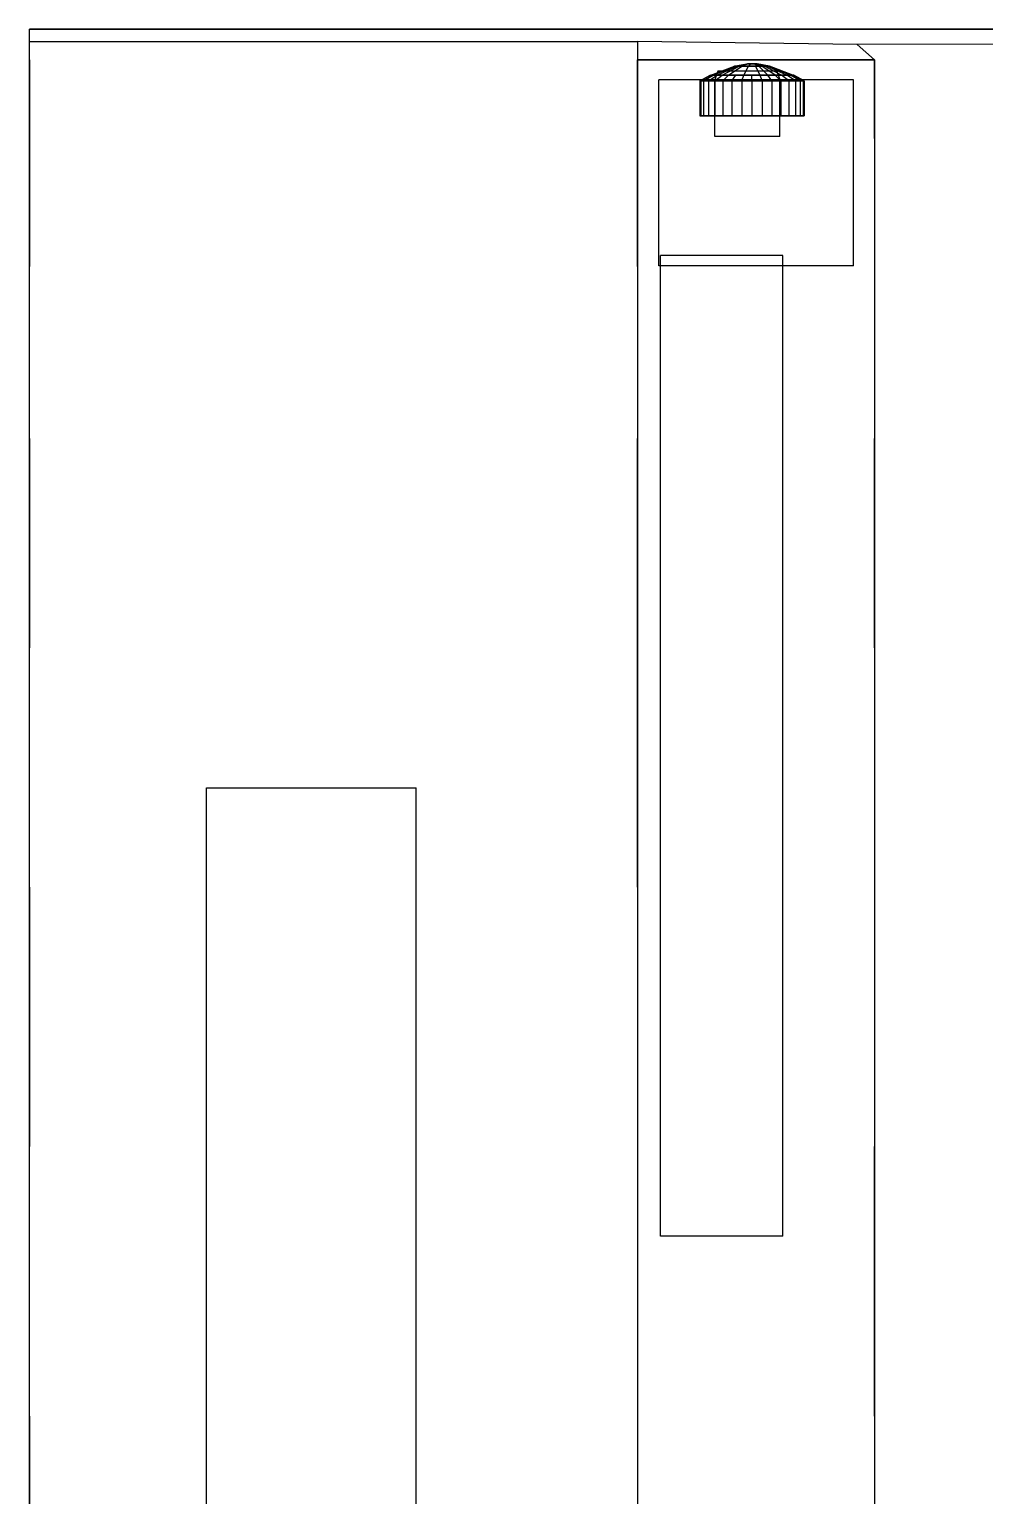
# Model space of a CAD drawing. Extents: x -13.9 to 0.5, y -16.8 to 31.2.
# Drawn here: x -8.45 to -4.45, y 25.08 to 31.23 of the extents above; entities that cross this region are included whole.
import ezdxf

# ---------------------------------------------------------------- set-up
doc = ezdxf.new("R2010")
doc.units = 0
doc.header["$MEASUREMENT"] = 0
doc.layers.get('0').update_dxf_attribs({"linetype": 'CONTINUOUS'})

msp = doc.modelspace()

# ---------------------------------------------------------------- linework, layer by layer
for p, q in [((-8.4487, 21.2263, -0.546), (-8.4487, 31.2264, -0.546)), ((-0.4487, 31.2264, -0.546), (-8.4487, 31.2264, -0.546)), ((-8.4487, 31.2264, -0.546), (-8.4487, 31.2264, 7.4721)), ((-8.4487, 31.2264, 7.4721), (-0.4487, 31.2264, 7.4721)), ((-8.4487, 21.2263, 7.4721), (-8.4487, 31.2264, 7.4721)), ((-8.4487, 31.0981, 8.3199), (-8.4487, 31.1757, 7.4788)), ((-8.4487, 30.2139, 7.4711), (-8.4487, 31.1757, 7.4788)), ((-8.4487, 31.1757, 7.4788), (-5.9028, 31.1757, 7.4788)), ((-5.9028, 31.1757, 7.4788), (-5.9028, 31.0981, 8.3199)), ((-4.9825, 31.163, 7.4788), (-5.9028, 31.1757, 7.4788)), ((-0.4487, 31.1757, 7.4788), (-4.9825, 31.163, 7.4788)), ((-4.9099, 31.0981, 8.3199), (-4.9825, 31.163, 7.4788)), ((-8.4487, 31.0981, 8.3199), (-8.4487, 30.7684, 9.5165)), ((-5.9028, 31.0981, 8.3199), (-5.9028, 31.0981, 7.9296)), ((-4.9099, 31.0981, 8.3199), (-5.9028, 31.0981, 8.3199)), ((-5.9028, 30.7684, 9.5165), (-5.9028, 31.0981, 8.3199)), ((-5.9028, 31.0981, 7.9296), (-4.9099, 31.0981, 7.9296)), ((-5.9028, 31.0981, 7.9296), (-5.9027, 24.6171, 7.9296)), ((-5.4983, 31.0715, 9.7459), (-5.4453, 31.0825, 9.7459)), ((-5.4856, 31.0715, 9.6999), (-5.4416, 31.0825, 9.7323)), ((-5.4763, 31.0715, 9.8044), (-5.4388, 31.0825, 9.7631)), ((-5.4453, 31.0825, 9.7459), (-5.4388, 31.0825, 9.7631)), ((-5.4453, 31.0825, 9.7459), (-5.4416, 31.0825, 9.7323)), ((-5.4275, 31.0825, 9.722), (-5.4416, 31.0825, 9.7323)), ((-5.4388, 31.0825, 9.7631), (-5.4275, 31.0825, 9.7697)), ((-5.4379, 31.0715, 9.827), (-5.4275, 31.0825, 9.7697)), ((-5.4379, 31.0715, 9.6647), (-5.4275, 31.0825, 9.722)), ((-5.4275, 31.0825, 9.7697), (-5.411, 31.0825, 9.7661)), ((-5.4148, 31.0825, 9.7234), (-5.4275, 31.0825, 9.722)), ((-5.4076, 31.0825, 9.7286), (-5.4148, 31.0825, 9.7234)), ((-5.3945, 31.0715, 9.6694), (-5.4148, 31.0825, 9.7234)), ((-5.411, 31.0825, 9.7661), (-5.4016, 31.0825, 9.7506)), ((-5.3815, 31.0715, 9.8146), (-5.411, 31.0825, 9.7661)), ((-5.4016, 31.0825, 9.7411), (-5.4076, 31.0825, 9.7286)), ((-5.3702, 31.0715, 9.6874), (-5.4076, 31.0825, 9.7286)), ((-5.4016, 31.0825, 9.7506), (-5.4016, 31.0825, 9.7411)), ((-5.3496, 31.0715, 9.762), (-5.4016, 31.0825, 9.7506)), ((-5.3496, 31.0715, 9.7297), (-5.4016, 31.0825, 9.7411)), ((-4.9099, 31.0981, 8.3199), (-4.9099, 31.0981, 7.9296)), ((-4.9099, 30.7684, 9.5165), (-4.9099, 31.0981, 8.3199)), ((-4.9099, 31.0981, 7.9296), (-4.9099, 24.6171, 7.9296)), ((-5.6419, 31.0112, 9.7459), (-5.5985, 31.0338, 9.7459)), ((-5.6377, 31.0112, 9.7929), (-5.5951, 31.0338, 9.7835)), ((-5.6377, 31.0112, 9.6988), (-5.5951, 31.0338, 9.7082)), ((-5.6253, 31.0112, 9.8381), (-5.5851, 31.0338, 9.8198)), ((-5.6253, 31.0112, 9.6536), (-5.5851, 31.0338, 9.6719)), ((-5.6051, 31.0112, 9.6119), (-5.5689, 31.0338, 9.6385)), ((-5.6051, 31.0112, 9.8798), (-5.5689, 31.0338, 9.8532)), ((-5.5985, 31.0338, 9.7459), (-5.5951, 31.0338, 9.7835)), ((-5.5985, 31.0338, 9.7459), (-5.5951, 31.0338, 9.7082)), ((-5.5951, 31.0338, 9.7835), (-5.4968, 31.0715, 9.762)), ((-5.5951, 31.0338, 9.7082), (-5.4968, 31.0715, 9.7297)), ((-5.5951, 31.0338, 9.7835), (-5.5851, 31.0338, 9.8198)), ((-5.5851, 31.0338, 9.6719), (-5.5951, 31.0338, 9.7082)), ((-5.5851, 31.0338, 9.6719), (-5.4926, 31.0715, 9.7142)), ((-5.5851, 31.0338, 9.8198), (-5.5689, 31.0338, 9.8532)), ((-5.5689, 31.0338, 9.6385), (-5.5851, 31.0338, 9.6719)), ((-5.5662, 31.0507, 10.6683), (-5.5788, 31.0141, 10.6822)), ((-5.5662, 31.0507, 10.3952), (-5.5788, 31.0141, 10.3813)), ((-5.5779, 31.0112, 9.5753), (-5.5471, 31.0338, 9.6092)), ((-5.5779, 31.0112, 9.9164), (-5.5471, 31.0338, 9.8825)), ((-5.5689, 31.0338, 9.8532), (-5.4856, 31.0715, 9.7918)), ((-5.5689, 31.0338, 9.8532), (-5.5471, 31.0338, 9.8825)), ((-5.5471, 31.0338, 9.6092), (-5.5689, 31.0338, 9.6385)), ((-5.5662, 31.0507, 10.3952), (-5.5662, 31.0507, 10.6683)), ((-5.3184, 31.0507, 10.3952), (-5.5662, 31.0507, 10.3952)), ((-5.3184, 31.0507, 10.6683), (-5.5662, 31.0507, 10.6683)), ((-5.5471, 31.0338, 9.6092), (-5.4763, 31.0715, 9.6874)), ((-5.5471, 31.0338, 9.8825), (-5.5206, 31.0338, 9.9065)), ((-5.5206, 31.0338, 9.5852), (-5.5471, 31.0338, 9.6092)), ((-5.5447, 31.0112, 9.5454), (-5.5206, 31.0338, 9.5852)), ((-5.5447, 31.0112, 9.9463), (-5.5206, 31.0338, 9.9065)), ((-5.5206, 31.0338, 9.5852), (-5.4649, 31.0715, 9.6771)), ((-5.5206, 31.0338, 9.9065), (-5.4649, 31.0715, 9.8146)), ((-5.5206, 31.0338, 9.9065), (-5.4903, 31.0338, 9.9244)), ((-5.4903, 31.0338, 9.5674), (-5.5206, 31.0338, 9.5852)), ((-5.5069, 31.0112, 9.5231), (-5.4903, 31.0338, 9.5674)), ((-5.5069, 31.0112, 9.9686), (-5.4903, 31.0338, 9.9244)), ((-5.4983, 31.0715, 9.7459), (-5.4968, 31.0715, 9.762)), ((-5.4983, 31.0715, 9.7459), (-5.4968, 31.0715, 9.7297)), ((-5.4968, 31.0715, 9.762), (-5.4856, 31.0715, 9.7918)), ((-5.4926, 31.0715, 9.7142), (-5.4968, 31.0715, 9.7297)), ((-5.4856, 31.0715, 9.6999), (-5.4926, 31.0715, 9.7142)), ((-5.4903, 31.0338, 9.9244), (-5.4574, 31.0338, 9.9353)), ((-5.4574, 31.0338, 9.5564), (-5.4903, 31.0338, 9.5674)), ((-5.4856, 31.0715, 9.7918), (-5.4763, 31.0715, 9.8044)), ((-5.4763, 31.0715, 9.6874), (-5.4856, 31.0715, 9.6999)), ((-5.4763, 31.0715, 9.8044), (-5.4649, 31.0715, 9.8146)), ((-5.4649, 31.0715, 9.6771), (-5.4763, 31.0715, 9.6874)), ((-5.4659, 31.0112, 9.5094), (-5.4574, 31.0338, 9.5564)), ((-5.4659, 31.0112, 9.9824), (-5.4574, 31.0338, 9.9353)), ((-5.4649, 31.0715, 9.8146), (-5.4379, 31.0715, 9.827)), ((-5.4379, 31.0715, 9.6647), (-5.4649, 31.0715, 9.6771)), ((-5.4574, 31.0338, 9.9353), (-5.4379, 31.0715, 9.827)), ((-5.4574, 31.0338, 9.5564), (-5.4379, 31.0715, 9.6647)), ((-5.4574, 31.0338, 9.9353), (-5.4232, 31.0338, 9.9391)), ((-5.4232, 31.0338, 9.5526), (-5.4574, 31.0338, 9.5564)), ((-5.4379, 31.0715, 9.827), (-5.4086, 31.0715, 9.827)), ((-5.4086, 31.0715, 9.6647), (-5.4379, 31.0715, 9.6647)), ((-5.4232, 31.0338, 9.9391), (-5.389, 31.0338, 9.9353)), ((-5.389, 31.0338, 9.5564), (-5.4232, 31.0338, 9.5526)), ((-5.4232, 31.0112, 9.5047), (-5.4232, 31.0338, 9.5526)), ((-5.4232, 31.0112, 9.987), (-5.4232, 31.0338, 9.9391)), ((-5.4086, 31.0715, 9.827), (-5.3815, 31.0715, 9.8146)), ((-5.3945, 31.0715, 9.6694), (-5.4086, 31.0715, 9.6647)), ((-5.389, 31.0338, 9.9353), (-5.4086, 31.0715, 9.827)), ((-5.389, 31.0338, 9.5564), (-5.4086, 31.0715, 9.6647)), ((-5.3702, 31.0715, 9.6874), (-5.3945, 31.0715, 9.6694)), ((-5.3562, 31.0338, 9.5674), (-5.3945, 31.0715, 9.6694)), ((-5.389, 31.0338, 9.9353), (-5.3562, 31.0338, 9.9244)), ((-5.3562, 31.0338, 9.5674), (-5.389, 31.0338, 9.5564)), ((-5.3806, 31.0112, 9.5094), (-5.389, 31.0338, 9.5564)), ((-5.3806, 31.0112, 9.9824), (-5.389, 31.0338, 9.9353)), ((-5.3815, 31.0715, 9.8146), (-5.3608, 31.0715, 9.7918)), ((-5.3259, 31.0338, 9.9065), (-5.3815, 31.0715, 9.8146)), ((-5.3539, 31.0715, 9.7142), (-5.3702, 31.0715, 9.6874)), ((-5.2993, 31.0338, 9.6092), (-5.3702, 31.0715, 9.6874)), ((-5.3608, 31.0715, 9.7918), (-5.3496, 31.0715, 9.762)), ((-5.2775, 31.0338, 9.8532), (-5.3608, 31.0715, 9.7918)), ((-5.3562, 31.0338, 9.9244), (-5.3259, 31.0338, 9.9065)), ((-5.3259, 31.0338, 9.5852), (-5.3562, 31.0338, 9.5674)), ((-5.3395, 31.0112, 9.5231), (-5.3562, 31.0338, 9.5674)), ((-5.3395, 31.0112, 9.9686), (-5.3562, 31.0338, 9.9244)), ((-5.3496, 31.0715, 9.7297), (-5.3539, 31.0715, 9.7142)), ((-5.2613, 31.0338, 9.6719), (-5.3539, 31.0715, 9.7142)), ((-5.3496, 31.0715, 9.762), (-5.3496, 31.0715, 9.7297)), ((-5.2513, 31.0338, 9.7835), (-5.3496, 31.0715, 9.762)), ((-5.2513, 31.0338, 9.7082), (-5.3496, 31.0715, 9.7297)), ((-5.3259, 31.0338, 9.9065), (-5.2993, 31.0338, 9.8825)), ((-5.2993, 31.0338, 9.6092), (-5.3259, 31.0338, 9.5852)), ((-5.3017, 31.0112, 9.9463), (-5.3259, 31.0338, 9.9065)), ((-5.3017, 31.0112, 9.5454), (-5.3259, 31.0338, 9.5852)), ((-5.3184, 31.0507, 10.3952), (-5.3184, 31.0507, 10.6683)), ((-5.3184, 31.0507, 10.3952), (-5.3058, 31.0141, 10.3813)), ((-5.3184, 31.0507, 10.6683), (-5.3058, 31.0141, 10.6822)), ((-5.2993, 31.0338, 9.8825), (-5.2775, 31.0338, 9.8532)), ((-5.2775, 31.0338, 9.6385), (-5.2993, 31.0338, 9.6092)), ((-5.2686, 31.0112, 9.9164), (-5.2993, 31.0338, 9.8825)), ((-5.2686, 31.0112, 9.5753), (-5.2993, 31.0338, 9.6092)), ((-5.2775, 31.0338, 9.8532), (-5.2613, 31.0338, 9.8198)), ((-5.2613, 31.0338, 9.6719), (-5.2775, 31.0338, 9.6385)), ((-5.2414, 31.0112, 9.8798), (-5.2775, 31.0338, 9.8532)), ((-5.2414, 31.0112, 9.6119), (-5.2775, 31.0338, 9.6385)), ((-5.2613, 31.0338, 9.8198), (-5.2513, 31.0338, 9.7835)), ((-5.2513, 31.0338, 9.7082), (-5.2613, 31.0338, 9.6719)), ((-5.2212, 31.0112, 9.8381), (-5.2613, 31.0338, 9.8198)), ((-5.2212, 31.0112, 9.6536), (-5.2613, 31.0338, 9.6719)), ((-5.2513, 31.0338, 9.7835), (-5.248, 31.0338, 9.7459)), ((-5.248, 31.0338, 9.7459), (-5.2513, 31.0338, 9.7082)), ((-5.2087, 31.0112, 9.7929), (-5.2513, 31.0338, 9.7835)), ((-5.2087, 31.0112, 9.6988), (-5.2513, 31.0338, 9.7082)), ((-5.2045, 31.0112, 9.7459), (-5.248, 31.0338, 9.7459)), ((-4.9982, 31.0153, 11.0232), (-5.8129, 31.0153, 11.0232)), ((-5.8129, 30.2363, 11.0232), (-5.8129, 31.0153, 11.0232)), ((-5.8129, 31.0153, 8.2462), (-5.8129, 31.0153, 11.0232)), ((-5.8129, 30.2362, 8.2462), (-5.8129, 31.0153, 8.2462)), ((-4.9982, 31.0153, 8.2462), (-5.8129, 31.0153, 8.2462)), ((-5.6419, 31.0112, 9.7459), (-5.6377, 31.0112, 9.7929)), ((-5.6419, 31.0112, 9.7459), (-5.6377, 31.0112, 9.6988)), ((-5.6419, 31.0112, 9.7459), (-5.6419, 30.8637, 9.7459)), ((-5.6377, 31.0112, 9.7929), (-5.6253, 31.0112, 9.8381)), ((-5.6253, 31.0112, 9.6536), (-5.6377, 31.0112, 9.6988)), ((-5.6377, 31.0112, 9.7929), (-5.6377, 30.8637, 9.7929)), ((-5.6377, 31.0112, 9.6988), (-5.6377, 30.8637, 9.6988)), ((-5.6253, 31.0112, 9.8381), (-5.6051, 31.0112, 9.8798)), ((-5.6051, 31.0112, 9.6119), (-5.6253, 31.0112, 9.6536)), ((-5.6253, 31.0112, 9.8381), (-5.6253, 30.8637, 9.8381)), ((-5.6253, 31.0112, 9.6536), (-5.6253, 30.8637, 9.6536)), ((-5.6051, 31.0112, 9.8798), (-5.5779, 31.0112, 9.9164)), ((-5.5779, 31.0112, 9.5753), (-5.6051, 31.0112, 9.6119)), ((-5.6051, 31.0112, 9.6119), (-5.6051, 30.8637, 9.6119)), ((-5.6051, 31.0112, 9.8798), (-5.6051, 30.8637, 9.8798)), ((-5.5788, 30.7775, 10.3813), (-5.5788, 31.0141, 10.3813)), ((-5.5788, 30.7775, 10.6822), (-5.5788, 31.0141, 10.6822)), ((-5.5788, 31.0141, 10.6822), (-5.3058, 31.0141, 10.6822)), ((-5.5788, 31.0141, 10.3813), (-5.3058, 31.0141, 10.3813)), ((-5.5788, 31.0141, 10.3813), (-5.5788, 31.0141, 10.6822)), ((-5.5779, 31.0112, 9.9164), (-5.5447, 31.0112, 9.9463)), ((-5.5447, 31.0112, 9.5454), (-5.5779, 31.0112, 9.5753)), ((-5.5779, 31.0112, 9.5753), (-5.5779, 30.8637, 9.5753)), ((-5.5779, 31.0112, 9.9164), (-5.5779, 30.8637, 9.9164)), ((-5.5447, 31.0112, 9.9463), (-5.5069, 31.0112, 9.9686)), ((-5.5069, 31.0112, 9.5231), (-5.5447, 31.0112, 9.5454)), ((-5.5447, 31.0112, 9.9463), (-5.5447, 30.8637, 9.9463)), ((-5.5447, 31.0112, 9.5454), (-5.5447, 30.8637, 9.5454)), ((-5.5069, 31.0112, 9.9686), (-5.4659, 31.0112, 9.9824)), ((-5.4659, 31.0112, 9.5094), (-5.5069, 31.0112, 9.5231)), ((-5.5069, 31.0112, 9.9686), (-5.5069, 30.8637, 9.9686)), ((-5.5069, 31.0112, 9.5231), (-5.5069, 30.8637, 9.5231)), ((-5.4659, 31.0112, 9.9824), (-5.4232, 31.0112, 9.987)), ((-5.4232, 31.0112, 9.5047), (-5.4659, 31.0112, 9.5094)), ((-5.4659, 31.0112, 9.9824), (-5.4659, 30.8637, 9.9824)), ((-5.4659, 31.0112, 9.5094), (-5.4659, 30.8637, 9.5094)), ((-5.4232, 31.0112, 9.987), (-5.3806, 31.0112, 9.9824)), ((-5.3806, 31.0112, 9.5094), (-5.4232, 31.0112, 9.5047)), ((-5.4232, 31.0112, 9.987), (-5.4232, 30.8637, 9.987)), ((-5.4232, 31.0112, 9.5047), (-5.4232, 30.8637, 9.5047)), ((-5.3806, 31.0112, 9.9824), (-5.3395, 31.0112, 9.9686)), ((-5.3395, 31.0112, 9.5231), (-5.3806, 31.0112, 9.5094)), ((-5.3806, 31.0112, 9.9824), (-5.3806, 30.8637, 9.9824)), ((-5.3806, 31.0112, 9.5094), (-5.3806, 30.8637, 9.5094)), ((-5.3395, 31.0112, 9.9686), (-5.3017, 31.0112, 9.9463)), ((-5.3017, 31.0112, 9.5454), (-5.3395, 31.0112, 9.5231)), ((-5.3395, 31.0112, 9.5231), (-5.3395, 30.8637, 9.5231)), ((-5.3395, 31.0112, 9.9686), (-5.3395, 30.8637, 9.9686)), ((-5.3058, 30.7775, 10.6822), (-5.3058, 31.0141, 10.6822)), ((-5.3058, 30.7775, 10.3813), (-5.3058, 31.0141, 10.3813)), ((-5.3058, 31.0141, 10.3813), (-5.3058, 31.0141, 10.6822)), ((-5.3017, 31.0112, 9.9463), (-5.2686, 31.0112, 9.9164)), ((-5.2686, 31.0112, 9.5753), (-5.3017, 31.0112, 9.5454)), ((-5.3017, 31.0112, 9.5454), (-5.3017, 30.8637, 9.5454)), ((-5.3017, 31.0112, 9.9463), (-5.3017, 30.8637, 9.9463)), ((-5.2686, 31.0112, 9.9164), (-5.2414, 31.0112, 9.8798)), ((-5.2414, 31.0112, 9.6119), (-5.2686, 31.0112, 9.5753)), ((-5.2686, 31.0112, 9.5753), (-5.2686, 30.8637, 9.5753)), ((-5.2686, 31.0112, 9.9164), (-5.2686, 30.8637, 9.9164)), ((-5.2414, 31.0112, 9.8798), (-5.2212, 31.0112, 9.8381)), ((-5.2212, 31.0112, 9.6536), (-5.2414, 31.0112, 9.6119)), ((-5.2414, 31.0112, 9.6119), (-5.2414, 30.8637, 9.6119)), ((-5.2414, 31.0112, 9.8798), (-5.2414, 30.8637, 9.8798)), ((-5.2212, 31.0112, 9.8381), (-5.2087, 31.0112, 9.7929)), ((-5.2087, 31.0112, 9.6988), (-5.2212, 31.0112, 9.6536)), ((-5.2212, 31.0112, 9.6536), (-5.2212, 30.8637, 9.6536)), ((-5.2212, 31.0112, 9.8381), (-5.2212, 30.8637, 9.8381)), ((-5.2087, 31.0112, 9.7929), (-5.2045, 31.0112, 9.7459)), ((-5.2045, 31.0112, 9.7459), (-5.2087, 31.0112, 9.6988)), ((-5.2087, 31.0112, 9.7929), (-5.2087, 30.8637, 9.7929)), ((-5.2087, 31.0112, 9.6988), (-5.2087, 30.8637, 9.6988)), ((-5.2045, 31.0112, 9.7459), (-5.2045, 30.8637, 9.7459)), ((-4.9982, 30.2362, 8.2462), (-4.9982, 31.0153, 8.2462)), ((-4.9982, 31.0153, 8.2462), (-4.9982, 31.0153, 11.0232)), ((-4.9982, 30.2363, 11.0232), (-4.9982, 31.0153, 11.0232)), ((-5.6419, 30.8637, 9.7459), (-5.6377, 30.8637, 9.7929)), ((-5.6419, 30.8637, 9.7459), (-5.6377, 30.8637, 9.6988)), ((-5.6377, 30.8637, 9.7929), (-5.6253, 30.8637, 9.8381)), ((-5.6253, 30.8637, 9.6536), (-5.6377, 30.8637, 9.6988)), ((-5.6253, 30.8637, 9.8381), (-5.6051, 30.8637, 9.8798)), ((-5.6051, 30.8637, 9.6119), (-5.6253, 30.8637, 9.6536)), ((-5.6051, 30.8637, 9.8798), (-5.5779, 30.8637, 9.9164)), ((-5.5779, 30.8637, 9.5753), (-5.6051, 30.8637, 9.6119)), ((-5.5779, 30.8637, 9.9164), (-5.5447, 30.8637, 9.9463)), ((-5.5447, 30.8637, 9.5454), (-5.5779, 30.8637, 9.5753)), ((-5.5447, 30.8637, 9.9463), (-5.5069, 30.8637, 9.9686)), ((-5.5069, 30.8637, 9.5231), (-5.5447, 30.8637, 9.5454)), ((-5.5069, 30.8637, 9.9686), (-5.4659, 30.8637, 9.9824)), ((-5.4659, 30.8637, 9.5094), (-5.5069, 30.8637, 9.5231)), ((-5.4659, 30.8637, 9.9824), (-5.4232, 30.8637, 9.987)), ((-5.4232, 30.8637, 9.5047), (-5.4659, 30.8637, 9.5094)), ((-5.4232, 30.8637, 9.987), (-5.3806, 30.8637, 9.9824)), ((-5.3806, 30.8637, 9.5094), (-5.4232, 30.8637, 9.5047)), ((-5.3806, 30.8637, 9.9824), (-5.3395, 30.8637, 9.9686)), ((-5.3395, 30.8637, 9.5231), (-5.3806, 30.8637, 9.5094)), ((-5.3395, 30.8637, 9.9686), (-5.3017, 30.8637, 9.9463)), ((-5.3017, 30.8637, 9.5454), (-5.3395, 30.8637, 9.5231)), ((-5.3017, 30.8637, 9.9463), (-5.2686, 30.8637, 9.9164)), ((-5.2686, 30.8637, 9.5753), (-5.3017, 30.8637, 9.5454)), ((-5.2686, 30.8637, 9.9164), (-5.2414, 30.8637, 9.8798)), ((-5.2414, 30.8637, 9.6119), (-5.2686, 30.8637, 9.5753)), ((-5.2414, 30.8637, 9.8798), (-5.2212, 30.8637, 9.8381)), ((-5.2212, 30.8637, 9.6536), (-5.2414, 30.8637, 9.6119)), ((-5.2212, 30.8637, 9.8381), (-5.2087, 30.8637, 9.7929)), ((-5.2087, 30.8637, 9.6988), (-5.2212, 30.8637, 9.6536)), ((-5.2087, 30.8637, 9.7929), (-5.2045, 30.8637, 9.7459)), ((-5.2045, 30.8637, 9.7459), (-5.2087, 30.8637, 9.6988)), ((-5.3058, 30.7775, 10.3813), (-5.5788, 30.7775, 10.3813)), ((-5.3058, 30.7775, 10.6822), (-5.5788, 30.7775, 10.6822)), ((-5.5788, 30.7775, 10.3813), (-5.5788, 30.7775, 10.6822)), ((-5.3058, 30.7775, 10.3813), (-5.3058, 30.7775, 10.6822)), ((-8.4487, 30.7684, 9.5165), (-8.4487, 30.2331, 10.6192)), ((-5.9028, 30.2331, 10.6192), (-5.9028, 30.7684, 9.5165)), ((-4.9099, 30.7684, 9.5165), (-4.9099, 30.2331, 10.6192)), ((-8.4487, 29.5127, 11.5858), (-8.4487, 30.2331, 10.6192)), ((-5.9028, 30.2331, 10.6192), (-5.9027, 29.5127, 11.5858)), ((-4.9982, 30.2363, 11.0232), (-5.8129, 30.2363, 11.0232)), ((-5.8129, 30.2362, 8.2462), (-5.8129, 30.2363, 11.0232)), ((-4.9982, 30.2362, 8.2462), (-5.8129, 30.2362, 8.2462)), ((-5.294, 30.2785, 9.3926), (-5.8059, 30.2785, 9.3926)), ((-5.8059, 26.1715, 9.3926), (-5.8059, 30.2785, 9.3926)), ((-5.8059, 30.2785, 9.1218), (-5.8059, 30.2785, 9.3926)), ((-5.8059, 26.1715, 9.1218), (-5.8059, 30.2785, 9.1218)), ((-5.294, 30.2785, 9.1218), (-5.8059, 30.2785, 9.1218)), ((-5.294, 26.1715, 9.1218), (-5.294, 30.2785, 9.1218)), ((-5.294, 30.2785, 9.1218), (-5.294, 30.2785, 9.3926)), ((-5.294, 26.1715, 9.3926), (-5.294, 30.2785, 9.3926)), ((-4.9982, 30.2362, 8.2462), (-4.9982, 30.2363, 11.0232)), ((-4.9099, 30.2331, 10.6192), (-4.9099, 29.5127, 11.5858)), ((-8.4487, 25.1872, 7.4711), (-8.4487, 30.2139, 7.4711)), ((-8.4487, 29.5127, 11.5858), (-8.4487, 28.6349, 12.379)), ((-5.9027, 28.6349, 12.379), (-5.9027, 29.5127, 11.5858)), ((-4.9099, 28.6349, 12.379), (-4.9099, 29.5127, 11.5858)), ((-8.4487, 27.6334, 12.9685), (-8.4487, 28.6349, 12.379)), ((-5.9027, 27.6334, 12.9685), (-5.9027, 28.6349, 12.379)), ((-4.9099, 28.6349, 12.379), (-4.9099, 27.6334, 12.9685)), ((-7.7067, 28.0489, -0.3443), (-6.8287, 28.0489, -0.3443)), ((-7.7067, 28.0489, 5.0629), (-6.8287, 28.0489, 5.0629)), ((-7.7067, 28.0489, -0.3443), (-7.7067, 28.0489, 5.0629)), ((-7.7067, 24.3911, -0.3443), (-7.7067, 28.0489, -0.3443)), ((-7.7067, 24.3911, 5.0629), (-7.7067, 28.0489, 5.0629)), ((-6.8287, 24.3911, -0.3443), (-6.8287, 28.0489, -0.3443)), ((-6.8287, 24.3911, 5.0629), (-6.8287, 28.0489, 5.0629)), ((-6.8287, 28.0489, -0.3443), (-6.8287, 28.0489, 5.0629)), ((-8.4487, 27.6334, 12.9685), (-8.4487, 26.5467, 13.3314)), ((-5.9027, 27.6334, 12.9685), (-5.9027, 26.5467, 13.3314)), ((-4.9099, 27.6334, 12.9685), (-4.9099, 26.5467, 13.3314)), ((-8.4487, 25.4165, 13.454), (-8.4487, 26.5467, 13.3314)), ((-5.9027, 26.5467, 13.3314), (-5.9027, 25.4165, 13.454)), ((-4.9099, 25.4165, 13.454), (-4.9099, 26.5467, 13.3314)), ((-5.294, 26.1715, 9.3926), (-5.8059, 26.1715, 9.3926)), ((-5.8059, 26.1715, 9.1218), (-5.8059, 26.1715, 9.3926)), ((-5.294, 26.1715, 9.1218), (-5.8059, 26.1715, 9.1218)), ((-5.294, 26.1715, 9.1218), (-5.294, 26.1715, 9.3926))]:
    msp.add_line(p, q)
at = {"linetype": 'Continuous'}
for p, q in [((-8.4487, 25.4165, 13.454), (-8.4487, 24.6171, 13.454)), ((-5.9027, 25.4165, 13.454), (-5.9027, 24.6171, 13.454)), ((-4.9099, 25.4165, 13.454), (-4.9099, 24.6171, 13.454))]:
    msp.add_line(p, q, dxfattribs=at)

doc.saveas('drawing.dxf')
